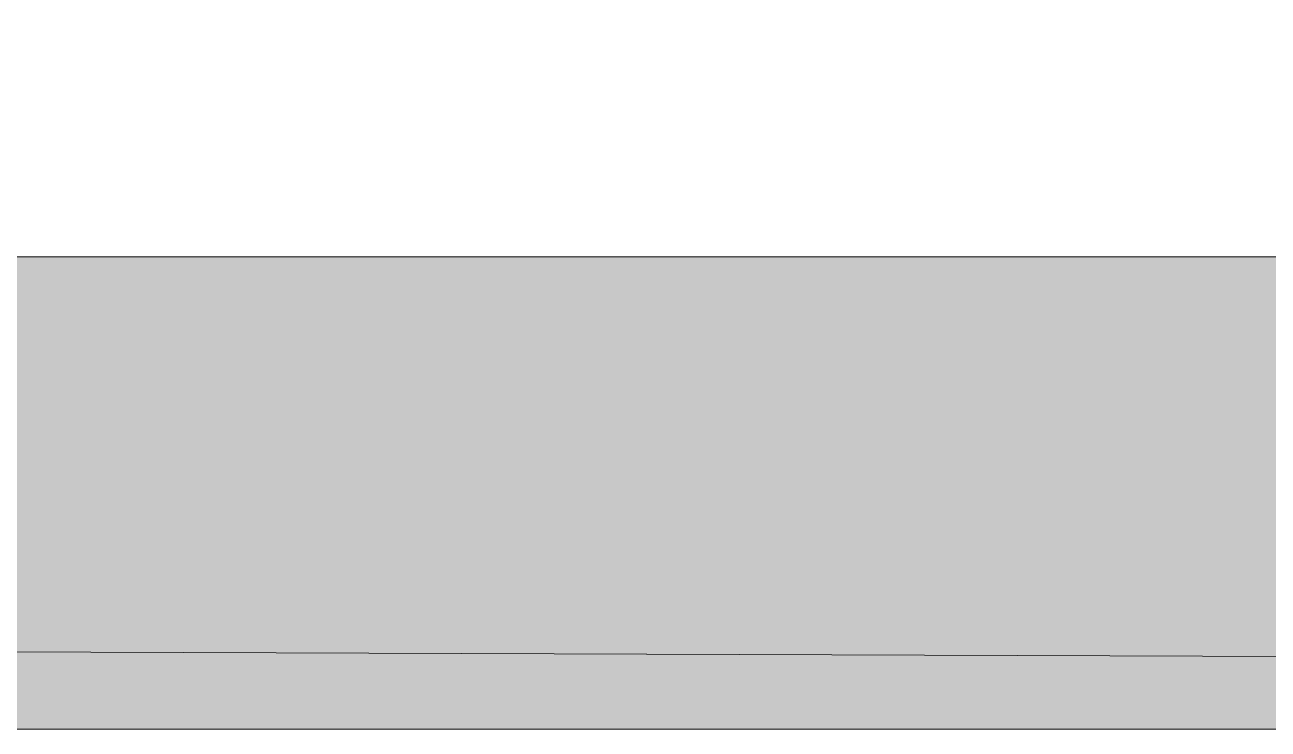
# Model space of a CAD drawing. Header units: metres. Extents: x -44 to 358, y -286 to 66.
# Drawn here: x 259.7 to 264.99, y 14.28 to 17.27 of the extents above; entities that cross this region are included whole.
import ezdxf

# ---------------------------------------------------------------- set-up
doc = ezdxf.new("R2010")
doc.units = ezdxf.units.M
doc.header["$LTSCALE"] = 0.3
doc.layers.add('EL1', color=150, linetype='Continuous', lineweight=13)

msp = doc.modelspace()

# ---------------------------------------------------------------- hatches: boundary and pattern name
at = {"layer": 'EL1'}
h = msp.add_hatch(dxfattribs=at)
h.set_pattern_fill('AR-RSHKE', color=256, scale=0.0008)
h.set_pattern_definition([(0, (-85.7094, -28.18395), (0.51816, 0.24384), [0.12192, -0.1016, 0.14224, -0.06096, 0.18288, -0.08128]), (0, (-85.58747, -28.17379), (0.51816, 0.24384), [0.1016, -0.38608, 0.08128, -0.12192]), (0, (-85.34363, -28.19919), (0.51816, 0.24384), [0.06096, -0.62992]), (90, (-85.70939, -28.18395), (-0.17272, 0.24384), [0.23368, -0.74168]), (90, (-85.58747, -28.18395), (-0.17272, 0.24384), [0.2286, -0.74676]), (90, (-85.48587, -28.18395), (-0.17272, 0.24384), [0.21336, -0.762]), (90, (-85.34363, -28.19919), (-0.17272, 0.24384), [0.23368, -0.74168]), (90, (-85.28267, -28.19919), (-0.17272, 0.24384), [0.23368, -0.74168]), (90, (-85.09979, -28.18395), (-0.17272, 0.24384), [0.22352, -0.75184])])
h.paths.add_polyline_path([(271.2261589, 16.284533), (256.4761589, 16.284533), (254.7673386, 17.2711209), (252.7581597, 17.2711209), (248.2100085, 14.6452446), (247.0761589, 14.2768345), (275.0761589, 14.2768345), (274.2240432, 14.5537037)])

# ---------------------------------------------------------------- linework, layer by layer
for p, q in [((271.2261589, 16.284533), (256.4761589, 16.284533)), ((248.2100085, 14.6452446), (274.2240432, 14.5537037)), ((247.0761589, 14.2768345), (275.0761589, 14.2768345))]:
    msp.add_line(p, q, dxfattribs=at)

doc.saveas('drawing.dxf')
